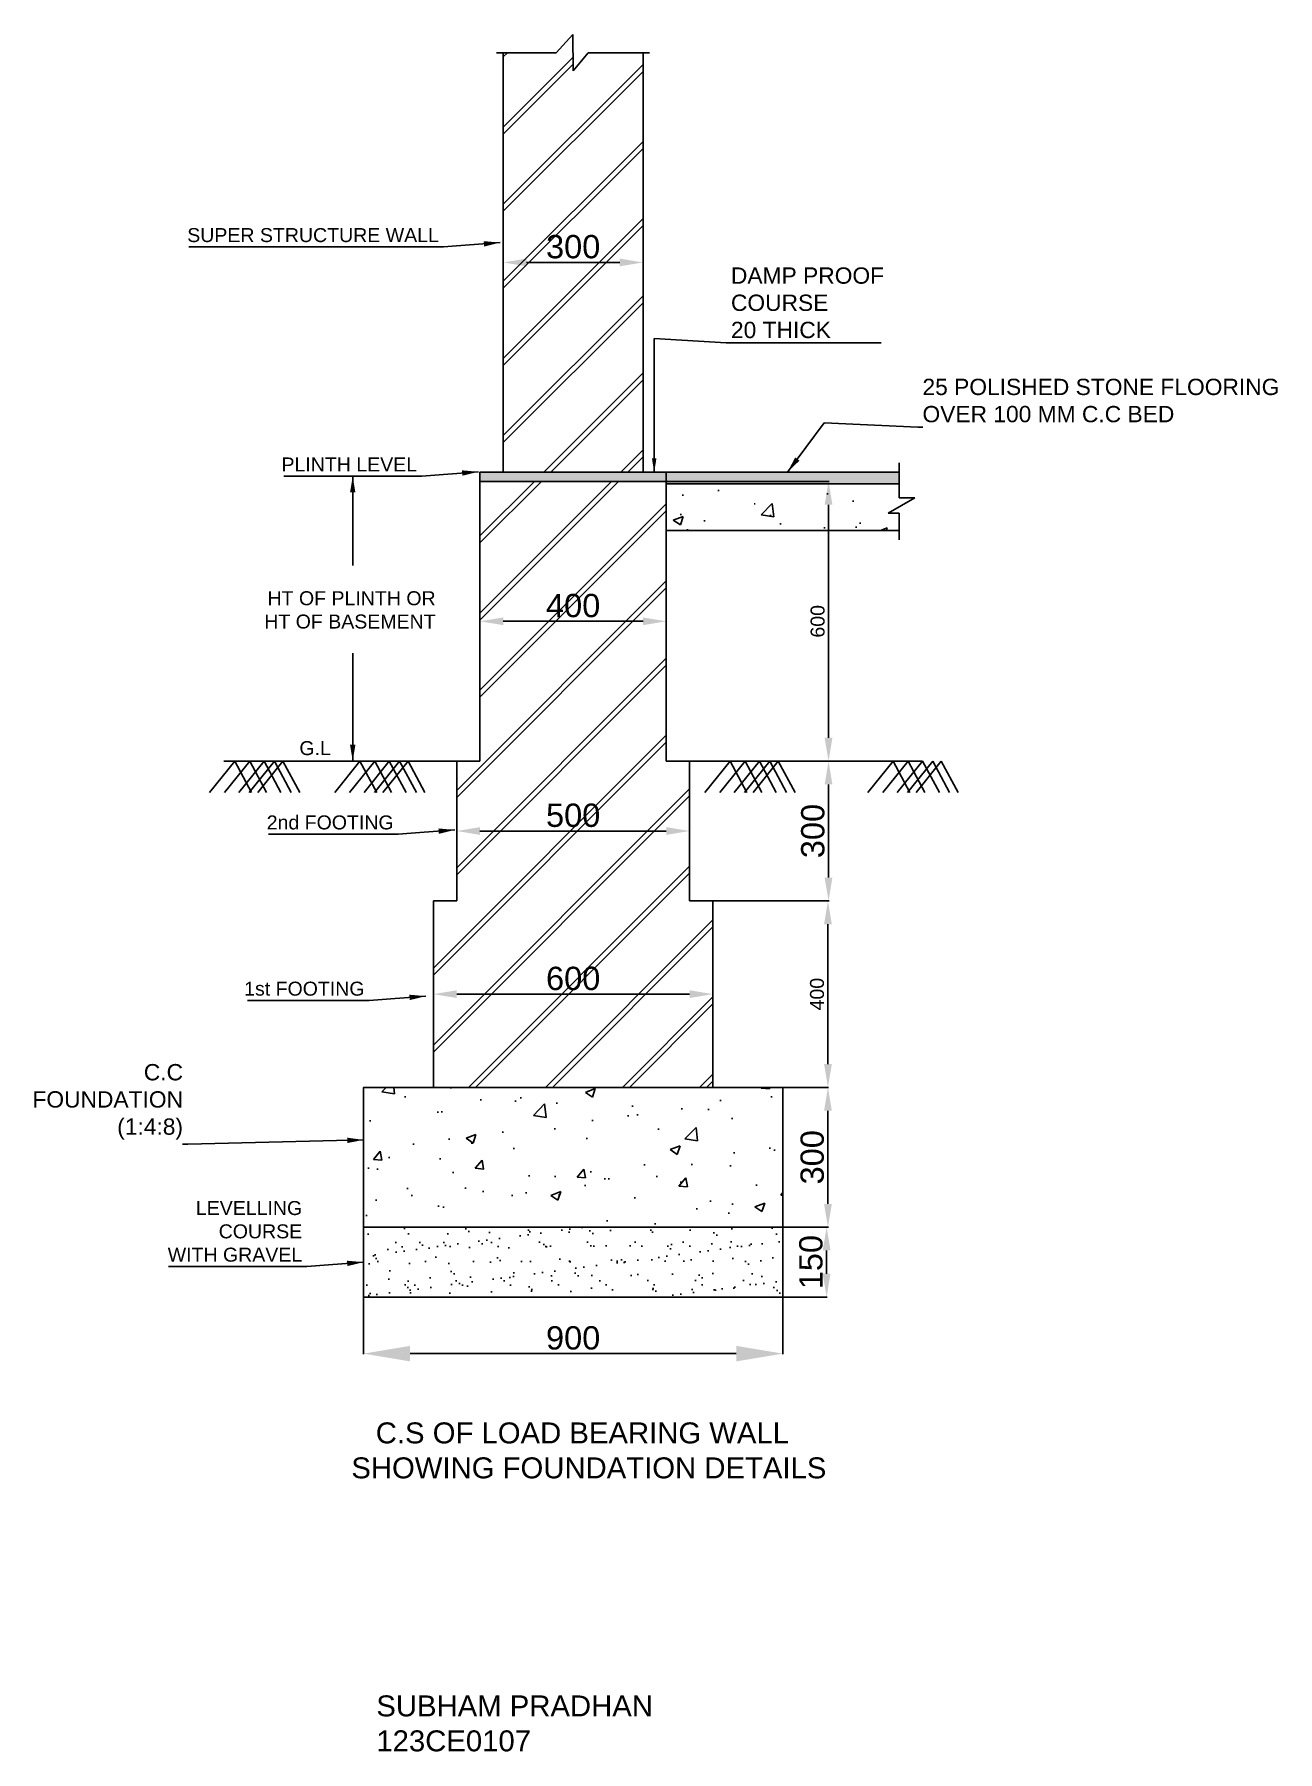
# Model space of a CAD drawing. Header units: millimetres. Extents: x 15663 to 24063, y 25357 to 32294.
# Drawn here: x 15663 to 18332, y 25846 to 29531 of the extents above; entities that cross this region are included whole.
import ezdxf

# ---------------------------------------------------------------- set-up
doc = ezdxf.new("R2010")
doc.units = ezdxf.units.MM
doc.layers.add('dimension', color=20, linetype='Continuous')
doc.styles.get("Standard").update_dxf_attribs({"font": 'Arial.ttf'})
doc.dimstyles.new('ISO-25', dxfattribs={"dimtxt": 5, "dimasz": 2.5, "dimexe": 1.25, "dimexo": 0.625, "dimtad": 1, "dimtxsty": 'Standard', "dimcen": 2.5, "dimadec": 0, "dimazin": 0, "dimtfac": 1, "dimtmove": 0, "dimatfit": 3, "dimfxl": 1, "dimarcsym": 0})

# ---------------------------------------------------------------- blocks, each defined once
blk = doc.blocks.new('*D9')
at = {"layer": 'Defpoints', "color": 0, "transparency": 16777216}
for p in [(16369.5, 26821.8), (17269.5, 26821.8), (17269.5, 26700.5)]:
    blk.add_point(p, dxfattribs=at)
at = {"layer": 'dimension', "color": 0, "lineweight": -2, "transparency": 16777216}
for p, q in [((16369.5, 26821.2), (16369.5, 26699.2)), ((17269.5, 26821.2), (17269.5, 26699.2)), ((16469.5, 26700.5), (17169.5, 26700.5))]:
    blk.add_line(p, q, dxfattribs=at)
at = {"layer": 'dimension', "color": 0, "transparency": 16777216}
for points in [[(16469.5, 26717.1), (16469.5, 26683.8), (16369.5, 26700.5)], [(17169.5, 26717.1), (17169.5, 26683.8), (17269.5, 26700.5)]]:
    blk.add_solid(points, dxfattribs=at)
at = {"layer": 'dimension', "color": 0, "transparency": 16777216, "insert": (16819.5, 26734), "char_height": 50, "attachment_point": 5}
blk.add_mtext('900', dxfattribs=at)
blk = doc.blocks.new('*D10')
at = {"layer": 'Defpoints', "color": 0, "transparency": 16777216}
for p in [(17269.5, 26971.8), (17363.6, 26971.8), (17269.5, 26821.8)]:
    blk.add_point(p, dxfattribs=at)
at = {"layer": 'dimension', "color": 0, "lineweight": -2, "transparency": 16777216}
for p, q in [((17270.1, 26971.8), (17364.8, 26971.8)), ((17363.6, 26871.8), (17363.6, 26921.8)), ((17270.1, 26821.8), (17364.8, 26821.8))]:
    blk.add_line(p, q, dxfattribs=at)
at = {"layer": 'dimension', "color": 0, "transparency": 16777216}
for points in [[(17355.3, 26921.8), (17371.9, 26921.8), (17363.6, 26971.8)], [(17355.3, 26871.8), (17371.9, 26871.8), (17363.6, 26821.8)]]:
    blk.add_solid(points, dxfattribs=at)
at = {"layer": 'dimension', "color": 0, "transparency": 16777216, "insert": (17330.1, 26896.8), "char_height": 50, "attachment_point": 5, "rotation": 90}
blk.add_mtext('150', dxfattribs=at)
blk = doc.blocks.new('*D11')
at = {"layer": 'Defpoints', "color": 0, "transparency": 16777216}
for p in [(16519.5, 27471.8), (16519.5, 27471.8), (17119.5, 27471.8)]:
    blk.add_point(p, dxfattribs=at)
at = {"layer": 'dimension', "color": 0, "lineweight": -2, "transparency": 16777216}
for p, q in [((16519.5, 27472.4), (16519.5, 27473)), ((17069.5, 27471.8), (16569.5, 27471.8)), ((17119.5, 27472.4), (17119.5, 27473))]:
    blk.add_line(p, q, dxfattribs=at)
at = {"layer": 'dimension', "color": 0, "transparency": 16777216}
for points in [[(16569.5, 27480.1), (16569.5, 27463.5), (16519.5, 27471.8)], [(17069.5, 27480.1), (17069.5, 27463.5), (17119.5, 27471.8)]]:
    blk.add_solid(points, dxfattribs=at)
at = {"layer": 'dimension', "color": 0, "transparency": 16777216, "insert": (16819.5, 27505.3), "char_height": 50, "attachment_point": 5}
blk.add_mtext('600', dxfattribs=at)
blk = doc.blocks.new('*D12')
at = {"layer": 'Defpoints', "color": 0, "transparency": 16777216}
for p in [(16569.5, 27821.8), (16569.5, 27821.8), (17069.5, 27821.8)]:
    blk.add_point(p, dxfattribs=at)
at = {"layer": 'dimension', "color": 0, "lineweight": -2, "transparency": 16777216}
for p, q in [((16569.5, 27822.4), (16569.5, 27823)), ((17019.5, 27821.8), (16619.5, 27821.8)), ((17069.5, 27822.4), (17069.5, 27823))]:
    blk.add_line(p, q, dxfattribs=at)
at = {"layer": 'dimension', "color": 0, "transparency": 16777216}
for points in [[(16619.5, 27830.1), (16619.5, 27813.5), (16569.5, 27821.8)], [(17019.5, 27830.1), (17019.5, 27813.5), (17069.5, 27821.8)]]:
    blk.add_solid(points, dxfattribs=at)
at = {"layer": 'dimension', "color": 0, "transparency": 16777216, "insert": (16819.5, 27855.3), "char_height": 50, "attachment_point": 5}
blk.add_mtext('500', dxfattribs=at)
blk = doc.blocks.new('*D13')
at = {"layer": 'Defpoints', "color": 0, "transparency": 16777216}
for p in [(16619.5, 28271.8), (16619.5, 28271.8), (17019.5, 28271.8)]:
    blk.add_point(p, dxfattribs=at)
at = {"layer": 'dimension', "color": 0, "lineweight": -2, "transparency": 16777216}
for p, q in [((16619.5, 28272.4), (16619.5, 28273)), ((16969.5, 28271.8), (16669.5, 28271.8)), ((17019.5, 28272.4), (17019.5, 28273))]:
    blk.add_line(p, q, dxfattribs=at)
at = {"layer": 'dimension', "color": 0, "transparency": 16777216}
for points in [[(16669.5, 28280.1), (16669.5, 28263.5), (16619.5, 28271.8)], [(16969.5, 28280.1), (16969.5, 28263.5), (17019.5, 28271.8)]]:
    blk.add_solid(points, dxfattribs=at)
at = {"layer": 'dimension', "color": 0, "transparency": 16777216, "insert": (16819.5, 28305.3), "char_height": 50, "attachment_point": 5}
blk.add_mtext('400', dxfattribs=at)
blk = doc.blocks.new('*D14')
at = {"layer": 'Defpoints', "color": 0, "transparency": 16777216}
for p in [(16669.5, 29041.8), (16669.5, 29041.8), (16969.5, 29041.8)]:
    blk.add_point(p, dxfattribs=at)
at = {"layer": 'dimension', "color": 0, "lineweight": -2, "transparency": 16777216}
for p, q in [((16669.5, 29042.4), (16669.5, 29043)), ((16919.5, 29041.8), (16719.5, 29041.8)), ((16969.5, 29042.4), (16969.5, 29043))]:
    blk.add_line(p, q, dxfattribs=at)
at = {"layer": 'dimension', "color": 0, "transparency": 16777216}
for points in [[(16719.5, 29050.1), (16719.5, 29033.5), (16669.5, 29041.8)], [(16919.5, 29050.1), (16919.5, 29033.5), (16969.5, 29041.8)]]:
    blk.add_solid(points, dxfattribs=at)
at = {"layer": 'dimension', "color": 0, "transparency": 16777216, "insert": (16819.5, 29075.3), "char_height": 50, "attachment_point": 5}
blk.add_mtext('300', dxfattribs=at)
blk = doc.blocks.new('*D15')
at = {"layer": 'Defpoints', "color": 0, "transparency": 16777216}
for p in [(17269.5, 27271.8), (17366.4, 27271.8), (17269.5, 26971.8)]:
    blk.add_point(p, dxfattribs=at)
at = {"layer": 'dimension', "color": 0, "lineweight": -2, "transparency": 16777216}
for p, q in [((17270.1, 27271.8), (17367.7, 27271.8)), ((17366.4, 27021.8), (17366.4, 27221.8)), ((17270.1, 26971.8), (17367.7, 26971.8))]:
    blk.add_line(p, q, dxfattribs=at)
at = {"layer": 'dimension', "color": 0, "transparency": 16777216}
for points in [[(17358.1, 27221.8), (17374.8, 27221.8), (17366.4, 27271.8)], [(17358.1, 27021.8), (17374.8, 27021.8), (17366.4, 26971.8)]]:
    blk.add_solid(points, dxfattribs=at)
at = {"layer": 'dimension', "color": 0, "transparency": 16777216, "insert": (17332.9, 27121.8), "char_height": 50, "attachment_point": 5, "rotation": 90}
blk.add_mtext('300', dxfattribs=at)
blk = doc.blocks.new('*D16')
at = {"layer": 'Defpoints', "color": 0, "transparency": 16777216}
for p in [(17119.5, 27671.8), (17366.4, 27671.8), (17119.5, 27271.8)]:
    blk.add_point(p, dxfattribs=at)
at = {"layer": 'dimension', "color": 0, "lineweight": -2, "transparency": 16777216}
for p, q in [((17120.1, 27671.8), (17367.7, 27671.8)), ((17366.4, 27321.8), (17366.4, 27621.8)), ((17120.1, 27271.8), (17367.7, 27271.8))]:
    blk.add_line(p, q, dxfattribs=at)
at = {"layer": 'dimension', "color": 0, "transparency": 16777216}
for points in [[(17358.1, 27621.8), (17374.8, 27621.8), (17366.4, 27671.8)], [(17358.1, 27321.8), (17374.8, 27321.8), (17366.4, 27271.8)]]:
    blk.add_solid(points, dxfattribs=at)
at = {"layer": 'dimension', "color": 0, "transparency": 16777216, "insert": (17343.1, 27471.8), "char_height": 30, "attachment_point": 5, "rotation": 90}
blk.add_mtext('400', dxfattribs=at)
blk = doc.blocks.new('*D17')
at = {"layer": 'Defpoints', "color": 0, "transparency": 16777216}
for p in [(17069.5, 27971.8), (17367.7, 27971.8), (17069.5, 27671.8)]:
    blk.add_point(p, dxfattribs=at)
at = {"layer": 'dimension', "color": 0, "lineweight": -2, "transparency": 16777216}
for p, q in [((17070.1, 27971.8), (17368.9, 27971.8)), ((17367.7, 27721.8), (17367.7, 27921.8)), ((17070.1, 27671.8), (17368.9, 27671.8))]:
    blk.add_line(p, q, dxfattribs=at)
at = {"layer": 'dimension', "color": 0, "transparency": 16777216}
for points in [[(17359.3, 27921.8), (17376, 27921.8), (17367.7, 27971.8)], [(17359.3, 27721.8), (17376, 27721.8), (17367.7, 27671.8)]]:
    blk.add_solid(points, dxfattribs=at)
at = {"layer": 'dimension', "color": 0, "transparency": 16777216, "insert": (17334.1, 27821.8), "char_height": 50, "attachment_point": 5, "rotation": 90}
blk.add_mtext('300', dxfattribs=at)
blk = doc.blocks.new('*D18')
at = {"layer": 'Defpoints', "color": 0, "transparency": 16777216}
for p in [(17019.5, 28571.8), (17367.7, 28571.8), (17019.5, 27971.8)]:
    blk.add_point(p, dxfattribs=at)
at = {"layer": 'dimension', "color": 0, "lineweight": -2, "transparency": 16777216}
for p, q in [((17020.1, 28571.8), (17368.9, 28571.8)), ((17367.7, 28021.8), (17367.7, 28521.8)), ((17020.1, 27971.8), (17368.9, 27971.8))]:
    blk.add_line(p, q, dxfattribs=at)
at = {"layer": 'dimension', "color": 0, "transparency": 16777216}
for points in [[(17359.3, 28521.8), (17376, 28521.8), (17367.7, 28571.8)], [(17359.3, 28021.8), (17376, 28021.8), (17367.7, 27971.8)]]:
    blk.add_solid(points, dxfattribs=at)
at = {"layer": 'dimension', "color": 0, "transparency": 16777216, "insert": (17344.4, 28271.8), "char_height": 30, "attachment_point": 5, "rotation": 90}
blk.add_mtext('600', dxfattribs=at)

msp = doc.modelspace()

# ---------------------------------------------------------------- hatches: boundary and pattern name
h = msp.add_hatch()
h.set_pattern_fill('JIS_LC_8A', color=256, scale=15)
h.set_pattern_definition([(45, (8801.75, 23946.43), (-82.7315, 82.7315), []), (45, (8816.75, 23946.43), (-82.7315, 82.7315), [])])
h.paths.add_polyline_path([(17069.473, 27971.798), (17019.473, 27971.798), (17019.473, 28571.798), (16619.473, 28571.798), (16619.473, 27971.798), (16569.473, 27971.798), (16569.473, 27671.798), (16519.473, 27671.798), (16519.473, 27271.798), (17119.473, 27271.798), (17119.473, 27671.798), (17069.473, 27671.798)])
h.paths.add_polyline_path([(16969.473, 29491.798), (16851.859, 29491.798), (16819.473, 29453.24), (16819.045, 29531.2), (16782.669, 29491.798), (16669.473, 29491.798), (16669.473, 28591.798), (16969.473, 28591.798)])
h = msp.add_hatch()
h.set_pattern_fill('AR-CONC', color=256, scale=1.2)
h.set_pattern_definition([(50, (8801.75, 23946.43), (218.6216, -19.127), [22.86, -251.46]), (355, (8801.75, 23946.43), (-42.292, 229.268), [18.288, -201.1687]), (100.4514, (8819.96, 23944.83), (176.3295, 210.1413), [19.428, -213.7083]), (46.1842, (8801.75, 24007.4), (325.295, -50.451), [34.29, -377.19]), (96.6356, (8828.85, 24003.2), (284.885, 296.911), [29.142, -320.563]), (351.184, (8801.75, 24007.4), (284.885, 296.911), [27.432, -301.752]), (21, (8832.23, 23992.15), (181.9373, -122.7182), [22.86, -251.46]), (326, (8832.23, 23992.15), (74.1624, 221.0256), [18.288, -201.168]), (71.4514, (8847.39, 23981.92), (256.0997, 98.3073), [19.428, -213.708]), (37.5, (8801.746, 23946.43), (3.7063, 101.46605), [0, -198.7296, 0, -204.216, 0, -201.93]), (7.5, (8801.75, 23946.43), (80.1836, 120.2167), [0, -116.4336, 0, -194.1576, 0, -76.962]), (327.5, (8733.775, 23946.43), (162.7087, -6.8745), [0, -76.2, 0, -237.744, 0, -315.468]), (317.5, (8703.3, 23946.43), (177.755, 30.5118), [0, -99.06, 0, -157.8864, 0, -224.028])])
h.paths.add_polyline_path([(17269.473, 27271.798), (16369.473, 27271.798), (16369.473, 26971.798), (17269.473, 26971.798)])
h.paths.add_polyline_path([(17519.473, 28503.886), (17495.414, 28503.886), (17552.821, 28536.857), (17519.473, 28536.857), (17519.473, 28566.798), (17019.473, 28566.798), (17019.473, 28466.798), (17519.473, 28466.798)])
h = msp.add_hatch(color=256)
h.dxf.hatch_style = 1
h.paths.add_polyline_path([(17019.473, 28591.798), (16619.473, 28591.798), (16619.473, 28571.798), (17019.473, 28571.798)])
h.paths.add_polyline_path([(17519.473, 28591.798), (17019.473, 28591.798), (17019.473, 28571.798), (17019.473, 28566.798), (17519.473, 28566.798)])
h = msp.add_hatch()
h.set_pattern_fill('AR-SAND', color=256, scale=1.3)
h.set_pattern_definition([(37.5, (8801.746, 23946.43), (-2.08004, 63.62372), [0, -50.1904, 0, -56.134, 0, -53.6575]), (7.5, (8801.746, 23946.43), (58.438, 93.1873), [0, -27.0764, 0, -45.2374, 0, -17.3355]), (327.5, (8761.13, 23946.43), (102.829, 0.18683), [0, -16.51, 0, -59.436, 0, -77.597]), (317.5, (8761.13, 23946.43), (99.2623, 28.9808), [0, -8.255, 0, -38.9636, 0, -44.577])])
h.paths.add_polyline_path([(17269.473, 26971.798), (16369.473, 26971.798), (16369.473, 26821.798), (17269.473, 26821.798)])

# ---------------------------------------------------------------- linework, layer by layer
for p, q in [((16782.669, 29491.798), (16819.045, 29531.2)), ((16819.045, 29531.2), (16819.473, 29453.24)), ((16654.877, 29491.798), (16782.669, 29491.798)), ((16669.473, 28591.798), (16669.473, 29491.798)), ((16819.262, 29491.798), (16819.473, 29491.798)), ((16819.473, 29453.24), (16851.859, 29491.798)), ((16851.859, 29491.798), (16983.213, 29491.798)), ((16969.473, 28591.798), (16969.473, 29491.798)), ((17519.473, 28591.798), (17519.473, 28611.798)), ((16619.473, 28591.798), (17019.473, 28591.798)), ((16619.473, 28591.798), (16619.473, 28571.798)), ((16619.473, 27971.798), (16619.473, 28571.798)), ((16619.473, 28571.798), (17019.473, 28571.798)), ((17019.473, 28591.798), (17019.473, 28571.798)), ((17019.473, 28591.798), (17519.473, 28591.798)), ((17019.473, 27971.798), (17019.473, 28571.798)), ((17019.473, 28566.798), (17519.473, 28566.798)), ((17519.473, 28591.798), (17519.473, 28536.857)), ((17552.821, 28536.857), (17495.414, 28503.886)), ((17519.473, 28536.857), (17552.821, 28536.857)), ((17495.414, 28503.886), (17519.473, 28503.886)), ((17519.473, 28503.886), (17519.473, 28466.798)), ((17019.473, 28466.798), (17519.473, 28466.798)), ((17519.473, 28466.798), (17519.473, 28446.798)), ((16093.126, 27971.798), (16039.007, 27904.577)), ((16569.473, 27971.798), (16069.473, 27971.798)), ((16069.473, 27971.798), (16323.672, 27971.798)), ((16125.196, 27971.798), (16071.077, 27904.577)), ((16093.126, 27971.798), (16129.205, 27904.577)), ((16156.265, 27971.798), (16102.146, 27904.577)), ((16178.313, 27971.798), (16124.194, 27904.577)), ((16125.196, 27971.798), (16161.276, 27904.577)), ((16196.573, 27971.798), (16142.454, 27904.577)), ((16156.265, 27971.798), (16192.344, 27904.577)), ((16178.313, 27971.798), (16214.392, 27904.577)), ((16196.573, 27971.798), (16232.652, 27904.577)), ((16361.716, 27971.798), (16307.597, 27904.577)), ((16393.786, 27971.798), (16339.667, 27904.577)), ((16361.716, 27971.798), (16397.795, 27904.577)), ((16424.855, 27971.798), (16370.736, 27904.577)), ((16446.903, 27971.798), (16392.784, 27904.577)), ((16393.786, 27971.798), (16429.866, 27904.577)), ((16465.163, 27971.798), (16411.044, 27904.577)), ((16424.855, 27971.798), (16460.934, 27904.577)), ((16446.903, 27971.798), (16482.983, 27904.577)), ((16465.163, 27971.798), (16501.242, 27904.577)), ((16569.473, 27671.798), (16569.473, 27971.798)), ((16569.473, 27971.798), (16619.473, 27971.798)), ((17019.473, 27971.798), (17069.473, 27971.798)), ((17069.473, 27671.798), (17069.473, 27971.798)), ((17069.473, 27971.798), (17569.473, 27971.798)), ((17156.371, 27971.798), (17102.252, 27904.577)), ((17188.442, 27971.798), (17134.323, 27904.577)), ((17156.371, 27971.798), (17192.451, 27904.577)), ((17219.51, 27971.798), (17165.391, 27904.577)), ((17241.558, 27971.798), (17187.44, 27904.577)), ((17188.442, 27971.798), (17224.521, 27904.577)), ((17259.818, 27971.798), (17205.699, 27904.577)), ((17219.51, 27971.798), (17255.589, 27904.577)), ((17241.558, 27971.798), (17277.638, 27904.577)), ((17259.818, 27971.798), (17295.897, 27904.577)), ((17506.335, 27971.798), (17452.216, 27904.577)), ((17538.405, 27971.798), (17484.286, 27904.577)), ((17506.335, 27971.798), (17542.414, 27904.577)), ((17569.473, 27971.798), (17515.355, 27904.577)), ((17591.522, 27971.798), (17537.403, 27904.577)), ((17538.405, 27971.798), (17574.484, 27904.577)), ((17609.781, 27971.798), (17555.662, 27904.577)), ((17569.473, 27971.798), (17605.553, 27904.577)), ((17591.522, 27971.798), (17627.601, 27904.577)), ((17609.781, 27971.798), (17645.861, 27904.577)), ((16519.473, 27271.798), (16519.473, 27671.798)), ((16519.473, 27671.798), (16569.473, 27671.798)), ((17069.473, 27671.798), (17119.473, 27671.798)), ((17119.473, 27271.798), (17119.473, 27671.798))]:
    msp.add_line(p, q)
for points in [[(16369.473, 26971.798), (17269.473, 26971.798), (17269.473, 27271.798), (16369.473, 27271.798)], [(16369.473, 26971.798), (17269.473, 26971.798), (17269.473, 26821.798), (16369.473, 26821.798)]]:
    msp.add_lwpolyline(points, close=True)

# ---------------------------------------------------------------- texts
for s, insert, char_height, attachment_point in [('\\pxqj;SUPER STRUCTURE WALL', (16531.263, 29085.019), 30, 9), ('DAMP PROOF \\PCOURSE\\P20 THICK', (17158.214, 28878.959), 35, 7), ('25 POLISHED STONE FLOORING\\POVER 100 MM C.C BED', (17569.351, 28698.395), 35, 7), ('\\pxqj;PLINTH LEVEL', (16484.514, 28593.274), 30, 9), ('HT OF PLINTH OR\\PHT OF BASEMENT', (16524.278, 28255.901), 30, 9), ('\\pxqj;G.L', (16299.314, 27984.245), 30, 9), ('\\pxqj;2nd FOOTING', (16434.084, 27824.847), 30, 9), ('\\pxqj;1st FOOTING', (16371.687, 27468.151), 30, 9), ('C.C \\PFOUNDATION\\P(1:4:8)', (15982.031, 27159.611), 35, 9), ('LEVELLING\\P      COURSE\\P\\pxqj;WITH GRAVEL', (16237.876, 26897.423), 30, 9)]:
    msp.add_mtext(s, dxfattribs=dict(insert=insert, char_height=char_height, attachment_point=attachment_point))
at = {"char_height": 45, "attachment_point": 1}
for s, insert in [('   C.S OF LOAD BEARING WALL\\PSHOWING FOUNDATION DETAILS', (16343.337, 26552.878)), ('   SUBHAM PRADHAN\\P   123CE0107', (16344.626, 25967.129))]:
    msp.add_mtext_dynamic_manual_height_columns(s, width=1023.66815, gutter_width=12.5, heights=[0], dxfattribs=dict(at, insert=insert))

# ---------------------------------------------------------------- dimensions: what is measured, and where the dimension line sits
at = {"layer": 'dimension', "color": 3}
for base, p1, p2, picture, middle in [((16669.473, 29041.798), (16969.473, 29041.798), (16669.473, 29041.798), '*D14', (16819.473, 29075.343)), ((16619.473, 28271.798), (17019.473, 28271.798), (16619.473, 28271.798), '*D13', (16819.473, 28305.326)), ((16569.473, 27821.798), (17069.473, 27821.798), (16569.473, 27821.798), '*D12', (16819.473, 27855.326)), ((16519.473, 27471.798), (17119.473, 27471.798), (16519.473, 27471.798), '*D11', (16819.473, 27505.326))]:
    dim = msp.add_linear_dim(base=base, p1=p1, p2=p2, dimstyle='ISO-25', override={"dimtxt": 50, "dimasz": 50, "dimgap": 8}, dxfattribs=at)
    dim.commit()
    dim.dimension.update_dxf_attribs({"geometry": picture, "text_midpoint": middle})
for base, p1, p2, override, picture, middle in [((17367.672, 28571.798), (17019.473, 27971.798), (17019.473, 28571.798), {"dimtxt": 30, "dimasz": 50, "dimgap": 8}, '*D18', (17344.355, 28271.798)), ((17367.672, 27971.798), (17069.473, 27671.798), (17069.473, 27971.798), {"dimtxt": 50, "dimasz": 50, "dimgap": 8}, '*D17', (17334.126, 27821.798)), ((17366.422, 27671.798), (17119.473, 27271.798), (17119.473, 27671.798), {"dimtxt": 30, "dimasz": 50, "dimgap": 8}, '*D16', (17343.105, 27471.798)), ((17366.422, 27271.798), (17269.473, 26971.798), (17269.473, 27271.798), {"dimtxt": 50, "dimasz": 50, "dimgap": 8}, '*D15', (17332.876, 27121.798)), ((17363.599, 26971.798), (17269.473, 26821.798), (17269.473, 26971.798), {"dimtxt": 50, "dimasz": 50, "dimgap": 8}, '*D10', (17330.07, 26896.798))]:
    dim = msp.add_linear_dim(base=base, p1=p1, p2=p2, angle=90, dimstyle='ISO-25', override=override, dxfattribs=at)
    dim.commit()
    dim.dimension.update_dxf_attribs({"geometry": picture, "text_midpoint": middle})
dim = msp.add_linear_dim(base=(17269.473, 26700.456), p1=(16369.473, 26821.798), p2=(17269.473, 26821.798), dimstyle='ISO-25', override={"dimtxt": 50, "dimasz": 100, "dimgap": 8}, dxfattribs=at)
dim.commit()
dim.dimension.update_dxf_attribs({"geometry": '*D9', "text_midpoint": (16819.473, 26700.456), "dimtype": 160})

# ---------------------------------------------------------------- leaders
at = {"annotation_type": 0, "has_hookline": 1}
for points, override, hookline_direction, text_width in [([(16662.86, 29084.394), (16541.263, 29075.019)], {"dimasz": 35, "dimgap": 10}, 1, 536.869), ([(16993.448, 28591.798), (16993.448, 28878.334), (17148.214, 28868.959)], {"dimasz": 30, "dimgap": 10}, 0, 322.688), ([(16616.111, 28592.649), (16494.514, 28583.274)], {"dimasz": 35, "dimgap": 10}, 1, 286.432), ([(16565.681, 27824.222), (16444.084, 27814.847)], {"dimasz": 35, "dimgap": 10}, 1, 268.629), ([(16503.284, 27467.526), (16381.687, 27458.151)], {"dimasz": 35, "dimgap": 10}, 1, 251.276), ([(16369.473, 26896.798), (16247.876, 26887.423)], {"dimasz": 35, "dimgap": 10}, 1, 286.739)]:
    msp.add_leader(points, dimstyle='ISO-25', override=override, dxfattribs=dict(at, hookline_direction=hookline_direction, text_width=text_width))
for points, hookline_direction in [([(17279.71, 28591.798), (17358.322, 28697.77), (17559.351, 28688.395)], 0), ([(16369.473, 27158.986), (15992.031, 27149.611)], 1)]:
    msp.add_leader(points, dimstyle='ISO-25', override={"dimasz": 35, "dimgap": 10}, dxfattribs=dict(at, hookline_direction=hookline_direction))
for points in [[(16346.297, 28583.274), (16346.297, 28391.483)], [(16346.297, 27971.798), (16346.297, 28203.357)]]:
    msp.add_leader(points, dimstyle='ISO-25', override={"dimasz": 35})

doc.saveas('drawing.dxf')
